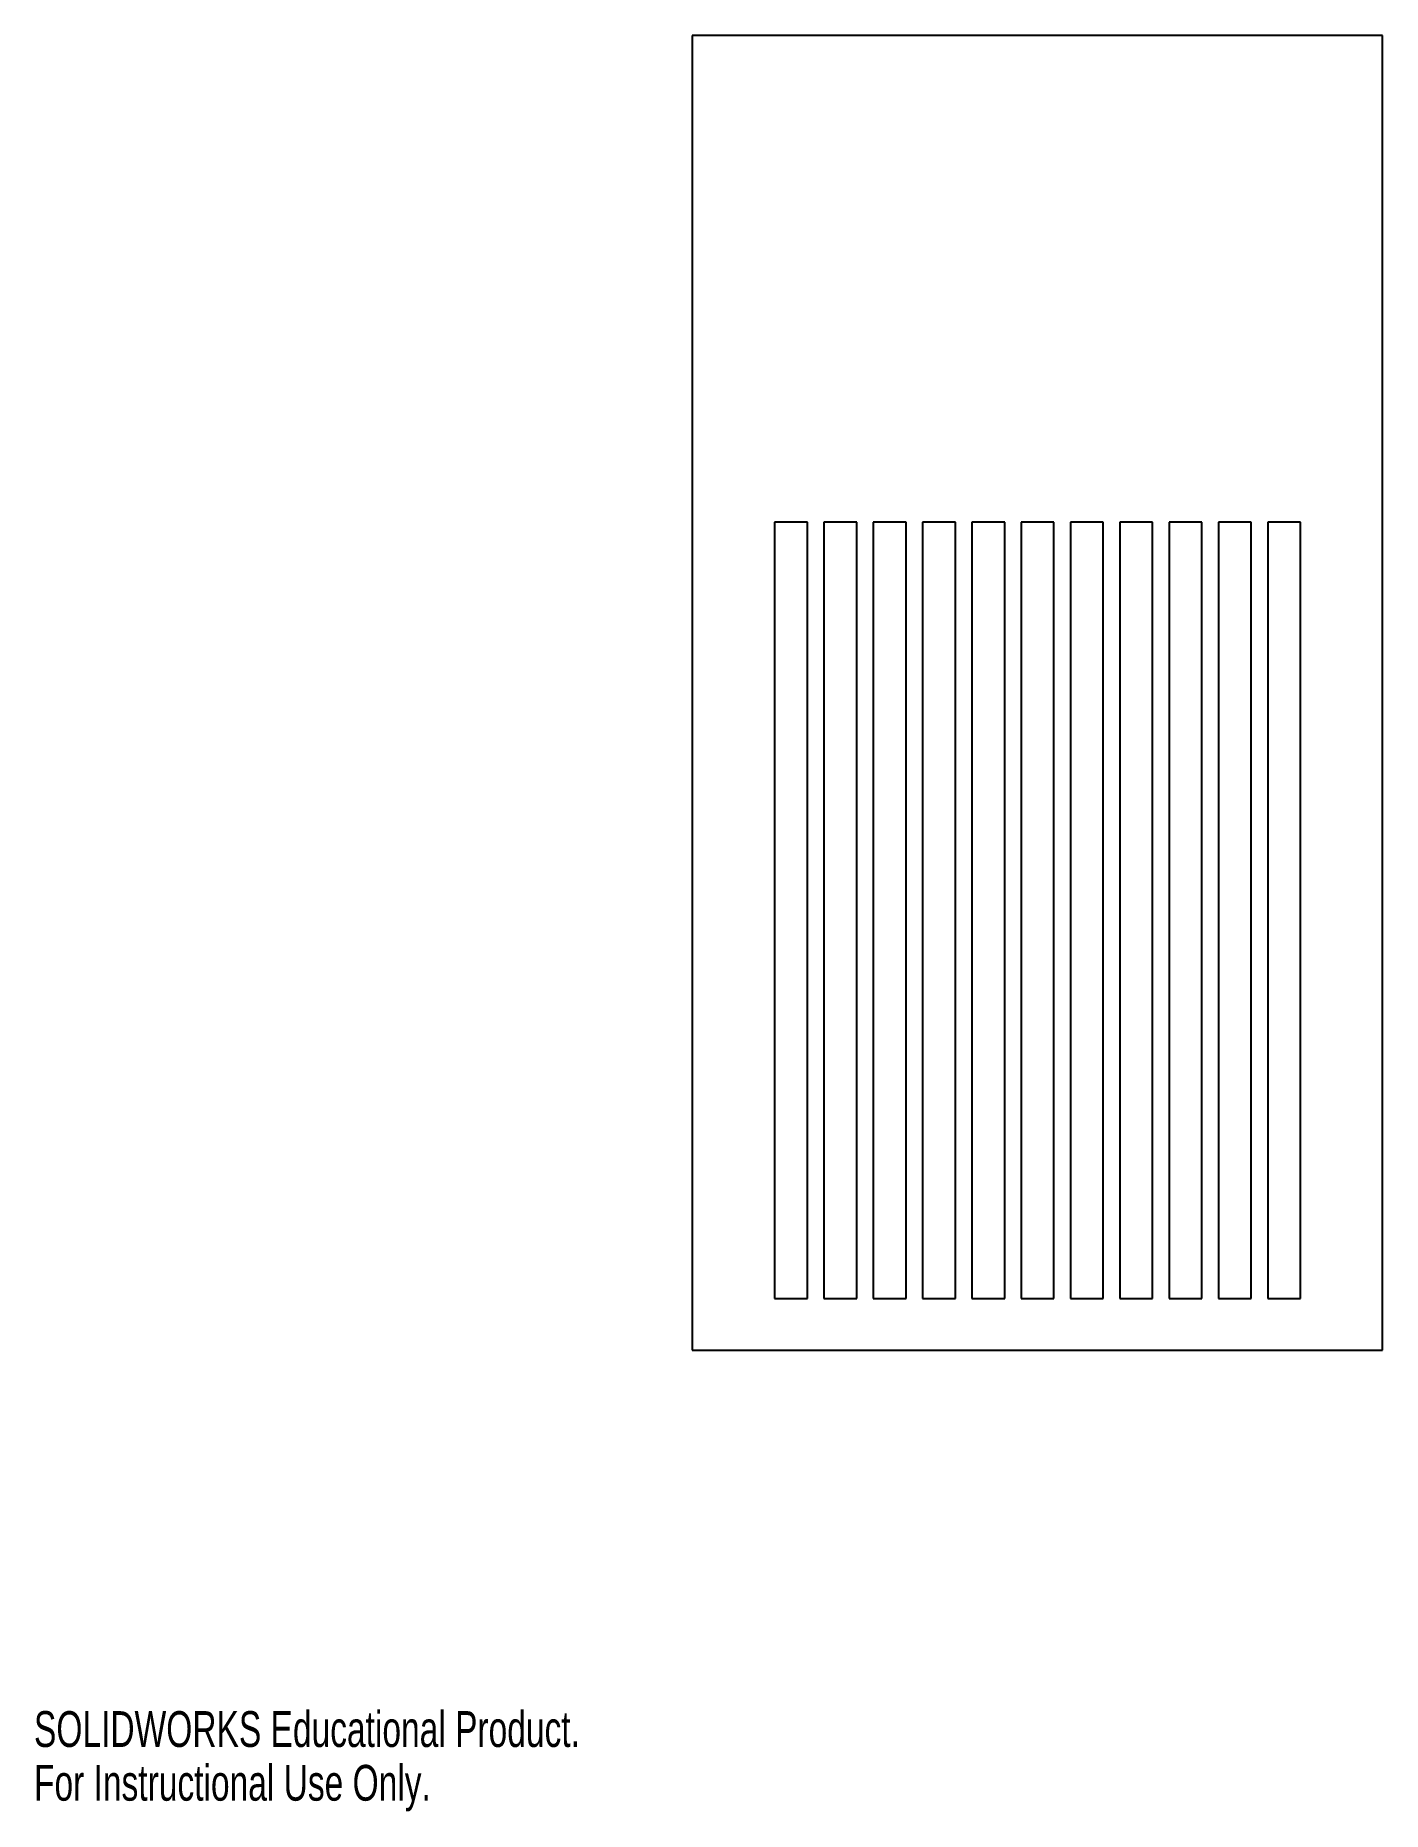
# Model space of a CAD drawing. Header units: millimetres. Extents: x 0 to 261, y 0 to 343.
import ezdxf

# ---------------------------------------------------------------- set-up
doc = ezdxf.new("R2010")
doc.units = ezdxf.units.MM
doc.styles.add('SLDTEXTSTYLE0', font='TXT', dxfattribs={"width": 0.7})

msp = doc.modelspace()

# ---------------------------------------------------------------- linework, layer by layer
at = {"color": 7, "linetype": 'Continuous', "lineweight": 25}
for p, q in [((260.55, 343.02), (127.2, 343.02)), ((127.2, 343.02), (127.2, 89.02)), ((260.55, 89.02), (260.55, 343.02)), ((143.08, 249.02), (143.08, 99.02)), ((149.43, 249.02), (143.08, 249.02)), ((149.43, 99.02), (149.43, 249.02)), ((158.96, 249.02), (152.61, 249.02)), ((152.61, 249.02), (152.61, 99.02)), ((158.96, 99.02), (158.96, 249.02)), ((168.49, 249.02), (162.14, 249.02)), ((162.14, 249.02), (162.14, 99.02)), ((168.49, 99.02), (168.49, 249.02)), ((178.02, 249.02), (171.67, 249.02)), ((171.67, 249.02), (171.67, 99.02)), ((178.02, 99.02), (178.02, 249.02)), ((187.55, 249.02), (181.2, 249.02)), ((181.2, 249.02), (181.2, 99.02)), ((187.55, 99.02), (187.55, 249.02)), ((197.08, 249.02), (190.73, 249.02)), ((190.73, 249.02), (190.73, 99.02)), ((197.08, 99.02), (197.08, 249.02)), ((206.61, 249.02), (200.26, 249.02)), ((200.26, 249.02), (200.26, 99.02)), ((206.61, 99.02), (206.61, 249.02)), ((216.14, 249.02), (209.79, 249.02)), ((209.79, 249.02), (209.79, 99.02)), ((216.14, 99.02), (216.14, 249.02)), ((225.67, 249.02), (219.32, 249.02)), ((219.32, 249.02), (219.32, 99.02)), ((225.67, 99.02), (225.67, 249.02)), ((235.2, 249.02), (228.85, 249.02)), ((228.85, 249.02), (228.85, 99.02)), ((235.2, 99.02), (235.2, 249.02)), ((244.73, 249.02), (238.38, 249.02)), ((238.38, 249.02), (238.38, 99.02)), ((244.73, 99.02), (244.73, 249.02)), ((143.08, 99.02), (149.43, 99.02)), ((152.61, 99.02), (158.96, 99.02)), ((162.14, 99.02), (168.49, 99.02)), ((171.67, 99.02), (178.02, 99.02)), ((181.2, 99.02), (187.55, 99.02)), ((190.73, 99.02), (197.08, 99.02)), ((200.26, 99.02), (206.61, 99.02)), ((209.79, 99.02), (216.14, 99.02)), ((219.32, 99.02), (225.67, 99.02)), ((228.85, 99.02), (235.2, 99.02)), ((238.38, 99.02), (244.73, 99.02)), ((127.2, 89.02), (260.55, 89.02))]:
    msp.add_line(p, q, dxfattribs=at)

# ---------------------------------------------------------------- texts
at = {"color": 7, "linetype": 'Continuous', "char_height": 6.92, "attachment_point": 1, "style": 'SLDTEXTSTYLE0'}
for s, insert in [('SOLIDWORKS Educational Product.', (0, 19.3)), ('For Instructional Use Only.', (0, 8.92))]:
    msp.add_mtext(s, dxfattribs=dict(at, insert=insert))

doc.saveas('drawing.dxf')
